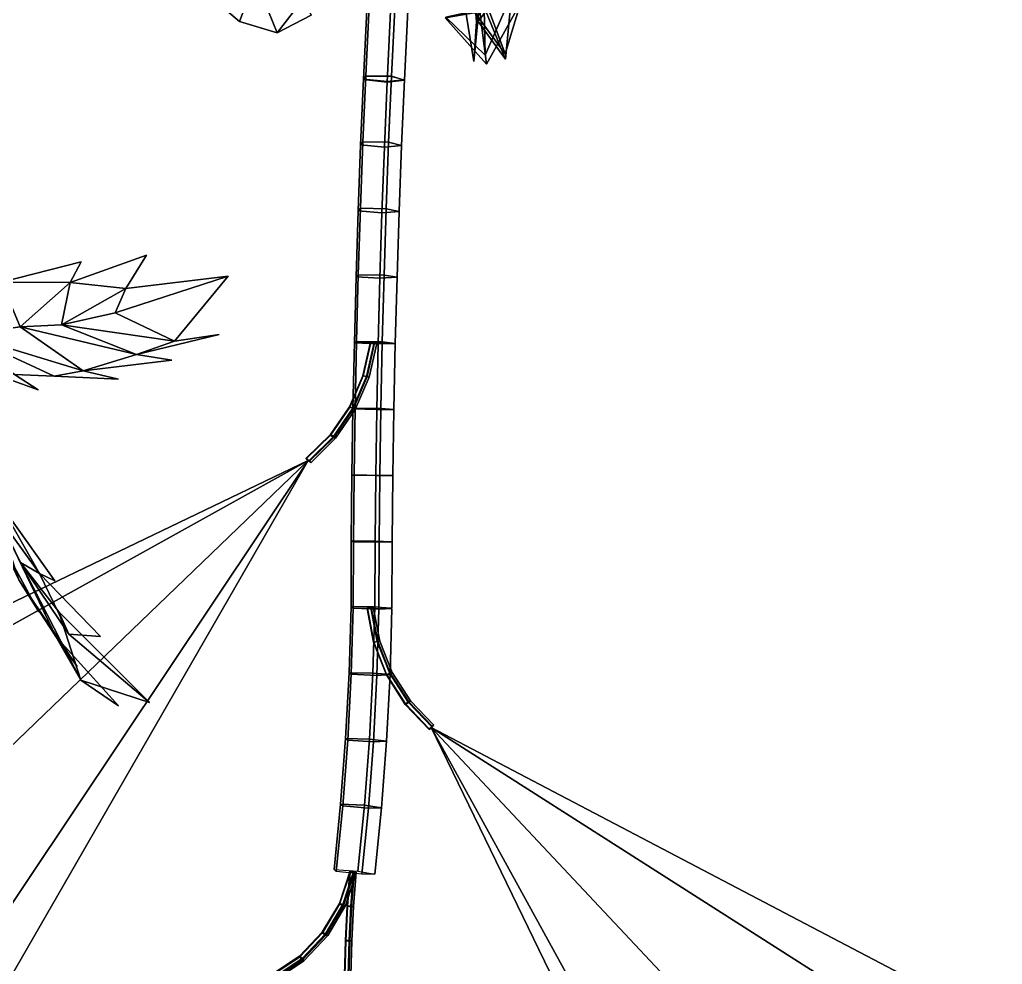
# Model space of a CAD drawing. Header units: metres. Extents: x -317 to 277, y -489 to 236.
# Drawn here: x -135.4 to -31.7, y -232.1 to -132.3 of the extents above; entities that cross this region are included whole.
import ezdxf

# ---------------------------------------------------------------- set-up
doc = ezdxf.new("R2010")
doc.units = ezdxf.units.M

msp = doc.modelspace()

# ---------------------------------------------------------------- linework, layer by layer
at = {"layer": 'Newplan_1Bud', "color": 3}
for points in [[(-87.3849, -125.7244, 746.2817), (-87.7, -126.8636, 743.0103), (-87.1989, -132.5203, 743.9166)], [(-87.3849, -125.7244, 746.2817), (-87.1989, -132.5203, 743.9166), (-87.7, -126.8636, 743.0103)], [(-87.3849, -125.7244, 746.2817), (-87.1989, -132.5203, 743.9166), (-86.9546, -131.3336, 747.9688)], [(-87.3849, -125.7244, 746.2817), (-86.9546, -131.3336, 747.9688), (-87.1989, -132.5203, 743.9166)], [(-87.00727, -132.5288, 743.7769), (-88.3242, -126.964, 743.0131), (-86.2156, -131.4252, 747.2219)], [(-87.00727, -132.5288, 743.7769), (-86.2156, -131.4252, 747.2219), (-88.3242, -126.964, 743.0131)], [(-88.4467, -130.6367, 751.2855), (-86.9546, -131.3336, 747.9688), (-87.4638, -136.7484, 749.1637)], [(-88.4467, -130.6367, 751.2855), (-87.4638, -136.7484, 749.1637), (-86.9546, -131.3336, 747.9688)], [(-88.1236, -130.5751, 751.318), (-84.1796, -135.9267, 750.1853), (-85.9212, -131.2235, 747.766)], [(-88.1236, -130.5751, 751.318), (-85.9212, -131.2235, 747.766), (-84.1796, -135.9267, 750.1853)], [(-83.6808, -130.0807, 750.5198), (-86.3849, -131.166, 748.2345), (-86.2793, -136.077, 750.8572)], [(-83.6808, -130.0807, 750.5198), (-86.2793, -136.077, 750.8572), (-86.3849, -131.166, 748.2345)], [(-83.5343, -130.1391, 750.2293), (-84.1169, -136.509, 748.0927), (-86.2156, -131.4252, 747.2219)], [(-83.5343, -130.1391, 750.2293), (-86.2156, -131.4252, 747.2219), (-84.1169, -136.509, 748.0927)], [(-90.4908, -132.141, 747.142), (-86.8506, -131.4929, 747.3466), (-86.135, -137.0139, 747.465)], [(-90.4908, -132.141, 747.142), (-86.135, -137.0139, 747.465), (-86.8506, -131.4929, 747.3466)], [(-90.4226, -132.0689, 747.3577), (-86.2793, -136.077, 750.8572), (-86.3849, -131.166, 748.2345)], [(-90.4226, -132.0689, 747.3577), (-86.3849, -131.166, 748.2345), (-86.2793, -136.077, 750.8572)], [(-87.1989, -132.5203, 743.9166), (-87.4638, -136.7484, 749.1637), (-86.9546, -131.3336, 747.9688)], [(-87.1989, -132.5203, 743.9166), (-86.9546, -131.3336, 747.9688), (-87.4638, -136.7484, 749.1637)], [(-87.00727, -132.5288, 743.7769), (-86.2156, -131.4252, 747.2219), (-84.1169, -136.509, 748.0927)], [(-87.00727, -132.5288, 743.7769), (-84.1169, -136.509, 748.0927), (-86.2156, -131.4252, 747.2219)], [(-82.9661, -131.3345, 745.6812), (-86.135, -137.0139, 747.465), (-86.8506, -131.4929, 747.3466)], [(-82.9661, -131.3345, 745.6812), (-86.8506, -131.4929, 747.3466), (-86.135, -137.0139, 747.465)], [(-82.7777, -131.2677, 745.8092), (-85.9212, -131.2235, 747.766), (-84.1796, -135.9267, 750.1853)], [(-82.7777, -131.2677, 745.8092), (-84.1796, -135.9267, 750.1853), (-85.9212, -131.2235, 747.766)]]:
    msp.add_3dface(points, dxfattribs=at)
at = {"layer": 'Newplan_Intrnd', "color": 3}
for points in [[(-131.3417, -126.3627, 703.2803), (-141.3332, -132.8628, 723.2444), (-141.5966, -131.097, 723.6876), (-131.6051, -124.5969, 703.7234)], [(-134.0368, -125.5909, 702.4208), (-143.947, -132.0338, 722.2057), (-142.7924, -133.4207, 722.3323), (-132.8512, -126.956, 702.4791)], [(-132.8512, -126.956, 702.4791), (-142.7924, -133.4207, 722.3323), (-141.3332, -132.8628, 723.2444), (-131.3417, -126.3627, 703.2803)]]:
    msp.add_3dface(points, dxfattribs=at)
at = {"layer": 'Newplan_Leaf', "color": 3}
for points in [[(-130.0847, -160.0782, 808.1791), (-122.0488, -157.2059, 815.6802), (-124.2072, -160.709, 813.2161)], [(-130.0847, -160.0782, 808.1791), (-124.2072, -160.709, 813.2161), (-122.0488, -157.2059, 815.6802)], [(-137.3569, -160.0403, 801.7717), (-128.928, -157.9099, 811.2154), (-130.0847, -160.0782, 808.1791)], [(-137.3569, -160.0403, 801.7717), (-130.0847, -160.0782, 808.1791), (-128.928, -157.9099, 811.2154)], [(-124.2072, -160.709, 813.2161), (-113.4025, -159.3954, 816.0251), (-125.3473, -163.2689, 806.1778)], [(-124.2072, -160.709, 813.2161), (-125.3473, -163.2689, 806.1778), (-113.4025, -159.3954, 816.0251)], [(-125.3473, -163.2689, 806.1778), (-113.4025, -159.3954, 816.0251), (-119.0832, -166.2799, 809.192)], [(-125.3473, -163.2689, 806.1778), (-119.0832, -166.2799, 809.192), (-113.4025, -159.3954, 816.0251)], [(-137.3569, -160.0403, 801.7717), (-135.3623, -164.7669, 795.499), (-141.2104, -165.6042, 789.2116)], [(-137.3569, -160.0403, 801.7717), (-141.2104, -165.6042, 789.2116), (-135.3623, -164.7669, 795.499)], [(-137.3569, -160.0403, 801.7717), (-130.0847, -160.0782, 808.1791), (-135.3623, -164.7669, 795.499)], [(-137.3569, -160.0403, 801.7717), (-135.3623, -164.7669, 795.499), (-130.0847, -160.0782, 808.1791)], [(-130.0847, -160.0782, 808.1791), (-131.0015, -164.5416, 800.74), (-135.3623, -164.7669, 795.499)], [(-130.0847, -160.0782, 808.1791), (-135.3623, -164.7669, 795.499), (-131.0015, -164.5416, 800.74)], [(-130.0847, -160.0782, 808.1791), (-124.2072, -160.709, 813.2161), (-131.0015, -164.5416, 800.74)], [(-130.0847, -160.0782, 808.1791), (-131.0015, -164.5416, 800.74), (-124.2072, -160.709, 813.2161)], [(-124.2072, -160.709, 813.2161), (-125.3473, -163.2689, 806.1778), (-131.0015, -164.5416, 800.74)], [(-124.2072, -160.709, 813.2161), (-131.0015, -164.5416, 800.74), (-125.3473, -163.2689, 806.1778)], [(-131.0015, -164.5416, 800.74), (-125.3473, -163.2689, 806.1778), (-119.0832, -166.2799, 809.192)], [(-131.0015, -164.5416, 800.74), (-119.0832, -166.2799, 809.192), (-125.3473, -163.2689, 806.1778)], [(-141.2104, -165.6042, 789.2116), (-135.3623, -164.7669, 795.499), (-128.7393, -169.4096, 795.0039)], [(-141.2104, -165.6042, 789.2116), (-128.7393, -169.4096, 795.0039), (-135.3623, -164.7669, 795.499)], [(-135.3623, -164.7669, 795.499), (-131.0015, -164.5416, 800.74), (-123.0974, -167.675, 802.6918)], [(-135.3623, -164.7669, 795.499), (-123.0974, -167.675, 802.6918), (-131.0015, -164.5416, 800.74)], [(-135.3623, -164.7669, 795.499), (-123.0974, -167.675, 802.6918), (-128.7393, -169.4096, 795.0039)], [(-135.3623, -164.7669, 795.499), (-128.7393, -169.4096, 795.0039), (-123.0974, -167.675, 802.6918)], [(-131.0015, -164.5416, 800.74), (-119.0832, -166.2799, 809.192), (-123.0974, -167.675, 802.6918)], [(-131.0015, -164.5416, 800.74), (-123.0974, -167.675, 802.6918), (-119.0832, -166.2799, 809.192)], [(-141.2104, -165.6042, 789.2116), (-128.7393, -169.4096, 795.0039), (-131.8057, -169.98, 790.2289)], [(-141.2104, -165.6042, 789.2116), (-131.8057, -169.98, 790.2289), (-128.7393, -169.4096, 795.0039)], [(-141.2104, -165.6042, 789.2116), (-131.8057, -169.98, 790.2289), (-135.9688, -169.7922, 788.8181)], [(-141.2104, -165.6042, 789.2116), (-135.9688, -169.7922, 788.8181), (-131.8057, -169.98, 790.2289)], [(-119.0832, -166.2799, 809.192), (-114.3628, -165.5624, 809.644), (-123.0974, -167.675, 802.6918)], [(-119.0832, -166.2799, 809.192), (-123.0974, -167.675, 802.6918), (-114.3628, -165.5624, 809.644)], [(-135.9688, -169.7922, 788.8181), (-133.4805, -171.4205, 788.8454), (-148.4704, -166.0282, 780.5542)], [(-135.9688, -169.7922, 788.8181), (-148.4704, -166.0282, 780.5542), (-133.4805, -171.4205, 788.8454)], [(-123.0974, -167.675, 802.6918), (-119.3787, -168.2921, 803.716), (-128.7393, -169.4096, 795.0039)], [(-123.0974, -167.675, 802.6918), (-128.7393, -169.4096, 795.0039), (-119.3787, -168.2921, 803.716)], [(-128.7393, -169.4096, 795.0039), (-125.0019, -170.3014, 796.0172), (-131.8057, -169.98, 790.2289)], [(-128.7393, -169.4096, 795.0039), (-131.8057, -169.98, 790.2289), (-125.0019, -170.3014, 796.0172)], [(-170.8842, -215.5022, 525.3574), (-182.1744, -216.0038, 515.5396), (-104.9581, -178.8646, 544.368)], [(-170.8842, -215.5022, 525.3574), (-104.9581, -178.8646, 544.368), (-182.1744, -216.0038, 515.5396)], [(-104.9581, -178.8646, 544.368), (-145.8917, -218.2444, 547.9946), (-170.8842, -215.5022, 525.3574)], [(-104.9581, -178.8646, 544.368), (-170.8842, -215.5022, 525.3574), (-145.8917, -218.2444, 547.9946)], [(-144.636, -238.1873, 575.2946), (-145.8917, -218.2444, 547.9946), (-104.9581, -178.8646, 544.368)], [(-144.636, -238.1873, 575.2946), (-104.9581, -178.8646, 544.368), (-145.8917, -218.2444, 547.9946)], [(-104.9581, -178.8646, 544.368), (-144.9189, -248.2019, 586.4183), (-144.636, -238.1873, 575.2946)], [(-104.9581, -178.8646, 544.368), (-144.636, -238.1873, 575.2946), (-144.9189, -248.2019, 586.4183)], [(-137.6288, -183.3073, 802.3083), (-133.3443, -190.824, 806.6769), (-137.7989, -184.6539, 794.3195)], [(-137.6288, -183.3073, 802.3083), (-137.7989, -184.6539, 794.3195), (-133.3443, -190.824, 806.6769)], [(-137.6288, -183.3073, 802.3083), (-131.7153, -191.5751, 810.1469), (-133.3443, -190.824, 806.6769)], [(-137.6288, -183.3073, 802.3083), (-133.3443, -190.824, 806.6769), (-131.7153, -191.5751, 810.1469)], [(-133.3443, -190.824, 806.6769), (-135.3486, -189.6475, 798.2685), (-137.7989, -184.6539, 794.3195)], [(-133.3443, -190.824, 806.6769), (-137.7989, -184.6539, 794.3195), (-135.3486, -189.6475, 798.2685)], [(-137.7989, -184.6539, 794.3195), (-131.6228, -197.4645, 797.212), (-135.5057, -191.4972, 790.6349)], [(-137.7989, -184.6539, 794.3195), (-135.5057, -191.4972, 790.6349), (-131.6228, -197.4645, 797.212)], [(-137.7989, -184.6539, 794.3195), (-135.3486, -189.6475, 798.2685), (-131.6228, -197.4645, 797.212)], [(-137.7989, -184.6539, 794.3195), (-131.6228, -197.4645, 797.212), (-135.3486, -189.6475, 798.2685)], [(-135.5057, -191.4972, 790.6349), (-133.3984, -194.863, 790.4922), (-137.2708, -187.7451, 786.719)], [(-135.5057, -191.4972, 790.6349), (-137.2708, -187.7451, 786.719), (-133.3984, -194.863, 790.4922)], [(-133.3443, -190.824, 806.6769), (-130.2237, -197.2124, 809.8016), (-135.3486, -189.6475, 798.2685)], [(-133.3443, -190.824, 806.6769), (-135.3486, -189.6475, 798.2685), (-130.2237, -197.2124, 809.8016)], [(-130.2237, -197.2124, 809.8016), (-131.3039, -194.8801, 802.6753), (-135.3486, -189.6475, 798.2685)], [(-130.2237, -197.2124, 809.8016), (-135.3486, -189.6475, 798.2685), (-131.3039, -194.8801, 802.6753)], [(-135.3486, -189.6475, 798.2685), (-128.9613, -202.0821, 802.8607), (-131.6228, -197.4645, 797.212)], [(-135.3486, -189.6475, 798.2685), (-131.6228, -197.4645, 797.212), (-128.9613, -202.0821, 802.8607)], [(-135.3486, -189.6475, 798.2685), (-131.3039, -194.8801, 802.6753), (-128.9613, -202.0821, 802.8607)], [(-135.3486, -189.6475, 798.2685), (-128.9613, -202.0821, 802.8607), (-131.3039, -194.8801, 802.6753)], [(-133.3443, -190.824, 806.6769), (-126.8967, -197.4857, 813.2452), (-130.2237, -197.2124, 809.8016)], [(-133.3443, -190.824, 806.6769), (-130.2237, -197.2124, 809.8016), (-126.8967, -197.4857, 813.2452)], [(-131.6228, -197.4645, 797.212), (-129.3627, -200.6505, 797.2115), (-135.5057, -191.4972, 790.6349)], [(-131.6228, -197.4645, 797.212), (-135.5057, -191.4972, 790.6349), (-129.3627, -200.6505, 797.2115)], [(-130.2237, -197.2124, 809.8016), (-121.7109, -204.4336, 811.1226), (-131.3039, -194.8801, 802.6753)], [(-130.2237, -197.2124, 809.8016), (-131.3039, -194.8801, 802.6753), (-121.7109, -204.4336, 811.1226)], [(-131.3039, -194.8801, 802.6753), (-121.7109, -204.4336, 811.1226), (-128.9613, -202.0821, 802.8607)], [(-131.3039, -194.8801, 802.6753), (-128.9613, -202.0821, 802.8607), (-121.7109, -204.4336, 811.1226)], [(-128.9613, -202.0821, 802.8607), (-125.0031, -204.7902, 802.8337), (-131.6228, -197.4645, 797.212)], [(-128.9613, -202.0821, 802.8607), (-131.6228, -197.4645, 797.212), (-125.0031, -204.7902, 802.8337)], [(-91.9673, -207.0729, 545.8768), (-31.6725, -238.724, 605.3369), (-39.6972, -240.4544, 592.8181)], [(-91.9673, -207.0729, 545.8768), (-39.6972, -240.4544, 592.8181), (-31.6725, -238.724, 605.3369)], [(-39.6972, -240.4544, 592.8181), (-54.8759, -246.6087, 563.2155), (-91.9673, -207.0729, 545.8768)], [(-39.6972, -240.4544, 592.8181), (-91.9673, -207.0729, 545.8768), (-54.8759, -246.6087, 563.2155)], [(-54.5245, -275.2459, 545.205), (-52.7177, -288.1055, 537.7569), (-91.9673, -207.0729, 545.8768)], [(-54.5245, -275.2459, 545.205), (-91.9673, -207.0729, 545.8768), (-52.7177, -288.1055, 537.7569)], [(-91.9673, -207.0729, 545.8768), (-54.8759, -246.6087, 563.2155), (-54.5245, -275.2459, 545.205)], [(-91.9673, -207.0729, 545.8768), (-54.5245, -275.2459, 545.205), (-54.8759, -246.6087, 563.2155)]]:
    msp.add_3dface(points, dxfattribs=at)
at = {"layer": 'Newplan_Mrstm', "color": 3}
for points in [[(-115.8776, -129.394, 664.5654), (-112.2228, -132.5155, 665.9834), (-110.5354, -128.0339, 663.1212)], [(-115.8776, -129.394, 664.5654), (-110.5354, -128.0339, 663.1212), (-112.2228, -132.5155, 665.9834)], [(-112.2228, -132.5155, 665.9834), (-108.2396, -133.7256, 666.5735), (-110.5354, -128.0339, 663.1212)], [(-112.2228, -132.5155, 665.9834), (-110.5354, -128.0339, 663.1212), (-108.2396, -133.7256, 666.5735)], [(-110.5354, -128.0339, 663.1212), (-108.2396, -133.7256, 666.5735), (-105.4573, -130.0976, 662.6475)], [(-110.5354, -128.0339, 663.1212), (-105.4573, -130.0976, 662.6475), (-108.2396, -133.7256, 666.5735)], [(-105.4573, -130.0976, 662.6475), (-108.2396, -133.7256, 666.5735), (-104.6388, -131.8568, 665.5702)], [(-105.4573, -130.0976, 662.6475), (-104.6388, -131.8568, 665.5702), (-108.2396, -133.7256, 666.5735)]]:
    msp.add_3dface(points, dxfattribs=at)
at = {"layer": 'Newplan_Petiole', "color": 3}
for points in [[(-97.7377, -114.6852, 540.75), (-98.8907, -138.2433, 544.2946), (-99.1319, -138.6299, 541.597), (-98.03255, -115.7447, 538.245)], [(-95.02499, -114.7254, 541.3654), (-96.1779, -138.2835, 544.91), (-98.8907, -138.2433, 544.2946), (-97.7377, -114.6852, 540.75)], [(-93.7084, -115.8088, 539.2259), (-94.8077, -138.6939, 542.5779), (-96.1779, -138.2835, 544.91), (-95.02499, -114.7254, 541.3654)], [(-98.03255, -115.7447, 538.245), (-99.1319, -138.6299, 541.597), (-96.6229, -138.9068, 540.5421), (-95.5565, -116.4351, 537.3084)], [(-95.5565, -116.4351, 537.3084), (-96.6229, -138.9068, 540.5421), (-94.8077, -138.6939, 542.5779), (-93.7084, -115.8088, 539.2259)], [(-98.8928, -138.2889, 544.3008), (-99.1898, -145.2353, 545.1566), (-99.4281, -145.5585, 542.4504), (-99.1311, -138.6121, 541.5946)], [(-99.1311, -138.6121, 541.5946), (-99.4281, -145.5585, 542.4504), (-96.9173, -145.7965, 541.3903), (-96.6203, -138.85, 540.5345)], [(-96.18, -138.3291, 544.9161), (-96.477, -145.2755, 545.7719), (-99.1898, -145.2353, 545.1566), (-98.8928, -138.2889, 544.3008)], [(-96.6203, -138.85, 540.5345), (-96.9173, -145.7965, 541.3903), (-95.1039, -145.6226, 543.4313), (-94.8069, -138.6761, 542.5755)], [(-94.8069, -138.6761, 542.5755), (-95.1039, -145.6226, 543.4313), (-96.477, -145.2755, 545.7719), (-96.18, -138.3291, 544.9161)], [(-99.1898, -145.2353, 545.1566), (-99.4512, -152.2475, 545.8508), (-99.6869, -152.5071, 543.1376), (-99.4281, -145.5585, 542.4504)], [(-96.477, -145.2755, 545.7719), (-96.7384, -152.2876, 546.4661), (-99.4512, -152.2475, 545.8508), (-99.1898, -145.2353, 545.1566)], [(-99.4281, -145.5585, 542.4504), (-99.6869, -152.5071, 543.1376), (-97.1745, -152.706, 542.0731), (-96.9173, -145.7965, 541.3903)], [(-96.9173, -145.7965, 541.3903), (-97.1745, -152.706, 542.0731), (-95.3627, -152.5711, 544.1185), (-95.1039, -145.6226, 543.4313)], [(-95.1039, -145.6226, 543.4313), (-95.3627, -152.5711, 544.1185), (-96.7384, -152.2876, 546.4661), (-96.477, -145.2755, 545.7719)], [(-99.4512, -152.2475, 545.8508), (-99.6746, -159.2755, 546.3769), (-99.9081, -159.4714, 543.6581), (-99.6869, -152.5071, 543.1376)], [(-99.6869, -152.5071, 543.1376), (-99.9081, -159.4714, 543.6581), (-97.3944, -159.6312, 542.5903), (-97.1745, -152.706, 542.0731)], [(-96.7384, -152.2876, 546.4661), (-96.9618, -159.3157, 546.9922), (-99.6746, -159.2755, 546.3769), (-99.4512, -152.2475, 545.8508)], [(-95.3627, -152.5711, 544.1185), (-95.584, -159.5355, 544.639), (-96.9618, -159.3157, 546.9922), (-96.7384, -152.2876, 546.4661)], [(-97.1745, -152.706, 542.0731), (-97.3944, -159.6312, 542.5903), (-95.584, -159.5355, 544.639), (-95.3627, -152.5711, 544.1185)], [(-99.6746, -159.2755, 546.3769), (-99.86, -166.3153, 546.7346), (-100.0917, -166.4473, 544.0118), (-99.9081, -159.4714, 543.6581)], [(-99.9081, -159.4714, 543.6581), (-100.0917, -166.4473, 544.0118), (-97.5769, -166.5678, 542.9415), (-97.3944, -159.6312, 542.5903)], [(-96.9618, -159.3157, 546.9922), (-97.1472, -166.3555, 547.35), (-99.86, -166.3153, 546.7346), (-99.6746, -159.2755, 546.3769)], [(-97.3944, -159.6312, 542.5903), (-97.5769, -166.5678, 542.9415), (-95.7675, -166.5114, 544.9927), (-95.584, -159.5355, 544.639)], [(-95.584, -159.5355, 544.639), (-95.7675, -166.5114, 544.9927), (-97.1472, -166.3555, 547.35), (-96.9618, -159.3157, 546.9922)], [(-99.8611, -166.3613, 546.7364), (-100.0074, -173.3625, 546.9236), (-100.2375, -173.4306, 544.1984), (-100.0913, -166.4294, 544.0111)], [(-100.0913, -166.4294, 544.0111), (-100.2375, -173.4306, 544.1984), (-97.7217, -173.5118, 543.1265), (-97.5755, -166.5106, 542.9393)], [(-97.1483, -166.4015, 547.3517), (-97.2945, -173.4027, 547.539), (-100.0074, -173.3625, 546.9236), (-99.8611, -166.3613, 546.7364)], [(-98.3616, -166.3774, 545.4514), (-99.1485, -169.9341, 545.4751), (-99.1816, -169.9297, 545.0496), (-98.3947, -166.373, 545.0259)], [(-98.3947, -166.373, 545.0259), (-99.1816, -169.9297, 545.0496), (-98.7975, -170.0157, 544.8846), (-98.0107, -166.459, 544.8608)], [(-97.9488, -166.4681, 545.5498), (-98.7357, -170.0248, 545.5735), (-99.1485, -169.9341, 545.4751), (-98.3616, -166.3774, 545.4514)], [(-98.0107, -166.459, 544.8608), (-98.7975, -170.0157, 544.8846), (-98.5235, -170.0742, 545.2065), (-97.7366, -166.5175, 545.1828)], [(-97.7366, -166.5175, 545.1828), (-98.5235, -170.0742, 545.2065), (-98.7357, -170.0248, 545.5735), (-97.9488, -166.4681, 545.5498)], [(-97.5755, -166.5106, 542.9393), (-97.7217, -173.5118, 543.1265), (-95.9133, -173.4946, 545.1793), (-95.7671, -166.4934, 544.992)], [(-95.7671, -166.4934, 544.992), (-95.9133, -173.4946, 545.1793), (-97.2945, -173.4027, 547.539), (-97.1483, -166.4015, 547.3517)], [(-99.1485, -169.9341, 545.4751), (-100.5833, -173.2335, 545.3379), (-100.6085, -173.205, 544.9128), (-99.1816, -169.9297, 545.0496)], [(-99.1816, -169.9297, 545.0496), (-100.6085, -173.205, 544.9128), (-100.2454, -173.3556, 544.7467), (-98.7975, -170.0157, 544.8846)], [(-98.7357, -170.0248, 545.5735), (-100.1966, -173.4052, 545.435), (-100.5833, -173.2335, 545.3379), (-99.1485, -169.9341, 545.4751)], [(-98.7975, -170.0157, 544.8846), (-100.2454, -173.3556, 544.7467), (-99.9922, -173.4786, 545.0676), (-98.5235, -170.0742, 545.2065)], [(-98.5235, -170.0742, 545.2065), (-99.9922, -173.4786, 545.0676), (-100.1966, -173.4052, 545.435), (-98.7357, -170.0248, 545.5735)], [(-100.5833, -173.2335, 545.3379), (-102.6158, -176.1911, 545.0462), (-102.6289, -176.1405, 544.6226), (-100.6085, -173.205, 544.9128)], [(-100.6085, -173.205, 544.9128), (-102.6289, -176.1405, 544.6226), (-102.2984, -176.3503, 544.4525), (-100.2454, -173.3556, 544.7467)], [(-100.1966, -173.4052, 545.435), (-102.2702, -176.437, 545.1382), (-102.6158, -176.1911, 545.0462), (-100.5833, -173.2335, 545.3379)], [(-100.2454, -173.3556, 544.7467), (-102.2984, -176.3503, 544.4525), (-102.0781, -176.5325, 544.7693), (-99.9922, -173.4786, 545.0676)], [(-99.9922, -173.4786, 545.0676), (-102.0781, -176.5325, 544.7693), (-102.2702, -176.437, 545.1382), (-100.1966, -173.4052, 545.435)], [(-100.0074, -173.3625, 546.9236), (-100.1164, -180.4129, 546.944), (-100.3454, -180.417, 544.2178), (-100.2375, -173.4306, 544.1984)], [(-100.2375, -173.4306, 544.1984), (-100.3454, -180.417, 544.2178), (-97.8289, -180.4589, 543.1453), (-97.7217, -173.5118, 543.1265)], [(-97.2945, -173.4027, 547.539), (-97.4036, -180.4531, 547.5593), (-100.1164, -180.4129, 546.944), (-100.0074, -173.3625, 546.9236)], [(-97.7217, -173.5118, 543.1265), (-97.8289, -180.4589, 543.1453), (-96.02123, -180.481, 545.1987), (-95.9133, -173.4946, 545.1793)], [(-95.9133, -173.4946, 545.1793), (-96.02123, -180.481, 545.1987), (-97.4036, -180.4531, 547.5593), (-97.2945, -173.4027, 547.539)], [(-102.6158, -176.1911, 545.0462), (-105.1681, -178.6931, 544.6112), (-105.165, -178.6232, 544.1902), (-102.6289, -176.1405, 544.6226)], [(-102.2702, -176.437, 545.1382), (-104.8769, -179.0039, 544.6946), (-105.1681, -178.6931, 544.6112), (-102.6158, -176.1911, 545.0462)], [(-102.6289, -176.1405, 544.6226), (-105.165, -178.6232, 544.1902), (-104.8779, -178.8848, 544.0132), (-102.2984, -176.3503, 544.4525)], [(-102.2984, -176.3503, 544.4525), (-104.8779, -178.8848, 544.0132), (-104.7008, -179.1187, 544.3232), (-102.0781, -176.5325, 544.7693)], [(-102.0781, -176.5325, 544.7693), (-104.7008, -179.1187, 544.3232), (-104.8769, -179.0039, 544.6946), (-102.2702, -176.437, 545.1382)], [(-100.1164, -180.4129, 546.944), (-100.1872, -187.4622, 546.7955), (-100.4153, -187.4023, 544.0699), (-100.3454, -180.417, 544.2178)], [(-100.3454, -180.417, 544.2178), (-100.4153, -187.4023, 544.0699), (-97.8983, -187.4049, 542.9978), (-97.8289, -180.4589, 543.1453)], [(-97.4036, -180.4531, 547.5593), (-97.4743, -187.5024, 547.4109), (-100.1872, -187.4622, 546.7955), (-100.1164, -180.4129, 546.944)], [(-97.8289, -180.4589, 543.1453), (-97.8983, -187.4049, 542.9978), (-96.09116, -187.4664, 545.0508), (-96.02123, -180.481, 545.1987)], [(-96.02123, -180.481, 545.1987), (-96.09116, -187.4664, 545.0508), (-97.4743, -187.5024, 547.4109), (-97.4036, -180.4531, 547.5593)], [(-100.1872, -187.4622, 546.7955), (-100.2196, -194.5063, 546.4784), (-100.4472, -194.3824, 543.7549), (-100.4153, -187.4023, 544.0699)], [(-100.4153, -187.4023, 544.0699), (-100.4472, -194.3824, 543.7549), (-97.9299, -194.3457, 542.6841), (-97.8983, -187.4049, 542.9978)], [(-97.4743, -187.5024, 547.4109), (-97.5067, -194.5465, 547.0938), (-100.2196, -194.5063, 546.4784), (-100.1872, -187.4622, 546.7955)], [(-97.8983, -187.4049, 542.9978), (-97.9299, -194.3457, 542.6841), (-96.1231, -194.4465, 544.7358), (-96.09116, -187.4664, 545.0508)], [(-96.09116, -187.4664, 545.0508), (-96.1231, -194.4465, 544.7358), (-97.5067, -194.5465, 547.0938), (-97.4743, -187.5024, 547.4109)], [(-100.219, -194.4722, 546.48), (-100.4187, -201.4657, 546.1265), (-100.646, -201.3216, 543.404), (-100.4463, -194.3281, 543.7575)], [(-100.4463, -194.3281, 543.7575), (-100.646, -201.3216, 543.404), (-98.1296, -201.3392, 542.3306), (-97.9299, -194.3457, 542.6841)], [(-97.5073, -194.5806, 547.0921), (-97.707, -201.5741, 546.7386), (-100.4187, -201.4657, 546.1265), (-100.219, -194.4722, 546.48)], [(-98.7532, -194.5035, 544.7695), (-98.07665, -198.0829, 544.7657), (-97.6901, -198.0097, 544.6003), (-98.3667, -194.4303, 544.6041)], [(-98.72, -194.4977, 545.195), (-98.04343, -198.0771, 545.1912), (-98.07665, -198.0829, 544.7657), (-98.7532, -194.5035, 544.7695)], [(-98.3046, -194.4193, 545.293), (-97.6279, -197.9986, 545.2892), (-98.04343, -198.0771, 545.1912), (-98.72, -194.4977, 545.195)], [(-98.3667, -194.4303, 544.6041), (-97.6901, -198.0097, 544.6003), (-97.4144, -197.9579, 544.9219), (-98.09106, -194.3785, 544.9257)], [(-98.09106, -194.3785, 544.9257), (-97.4144, -197.9579, 544.9219), (-97.6279, -197.9986, 545.2892), (-98.3046, -194.4193, 545.293)], [(-97.9299, -194.3457, 542.6841), (-98.1296, -201.3392, 542.3306), (-96.3237, -201.4943, 544.3797), (-96.124, -194.5008, 544.7332)], [(-96.124, -194.5008, 544.7332), (-96.3237, -201.4943, 544.3797), (-97.707, -201.5741, 546.7386), (-97.5073, -194.5806, 547.0921)], [(-98.07665, -198.0829, 544.7657), (-96.7138, -201.5302, 544.9239), (-96.3461, -201.3918, 544.757), (-97.6901, -198.0097, 544.6003)], [(-98.04343, -198.0771, 545.1912), (-96.6876, -201.5001, 545.3488), (-96.7138, -201.5302, 544.9239), (-98.07665, -198.0829, 544.7657)], [(-97.6279, -197.9986, 545.2892), (-96.2958, -201.34, 545.445), (-96.6876, -201.5001, 545.3488), (-98.04343, -198.0771, 545.1912)], [(-97.6901, -198.0097, 544.6003), (-96.3461, -201.3918, 544.757), (-96.08937, -201.275, 545.0772), (-97.4144, -197.9579, 544.9219)], [(-97.4144, -197.9579, 544.9219), (-96.08937, -201.275, 545.0772), (-96.2958, -201.34, 545.445), (-97.6279, -197.9986, 545.2892)], [(-96.3461, -201.3918, 544.757), (-94.3865, -204.4468, 545.0682), (-94.1606, -204.2698, 545.384), (-96.08937, -201.275, 545.0772)], [(-96.08937, -201.275, 545.0772), (-94.1606, -204.2698, 545.384), (-94.3556, -204.3572, 545.7535), (-96.2958, -201.34, 545.445)], [(-100.4187, -201.4657, 546.1265), (-100.7845, -208.4163, 545.7371), (-101.011, -208.2519, 543.0157), (-100.646, -201.3216, 543.404)], [(-100.646, -201.3216, 543.404), (-101.011, -208.2519, 543.0157), (-98.4969, -208.3238, 541.9394), (-98.1296, -201.3392, 542.3306)], [(-97.707, -201.5741, 546.7386), (-98.07561, -208.5928, 546.3456), (-100.7845, -208.4163, 545.7371), (-100.4187, -201.4657, 546.1265)], [(-98.1296, -201.3392, 542.3306), (-98.4969, -208.3238, 541.9394), (-96.6931, -208.5333, 543.9855), (-96.3237, -201.4943, 544.3797)], [(-96.3237, -201.4943, 544.3797), (-96.6931, -208.5333, 543.9855), (-98.07561, -208.5928, 546.3456), (-97.707, -201.5741, 546.7386)], [(-96.7138, -201.5302, 544.9239), (-94.7233, -204.6454, 545.2395), (-94.3865, -204.4468, 545.0682), (-96.3461, -201.3918, 544.757)], [(-96.6876, -201.5001, 545.3488), (-94.7086, -204.5929, 545.6628), (-94.7233, -204.6454, 545.2395), (-96.7138, -201.5302, 544.9239)], [(-96.2958, -201.34, 545.445), (-94.3556, -204.3572, 545.7535), (-94.7086, -204.5929, 545.6628), (-96.6876, -201.5001, 545.3488)], [(-94.3556, -204.3572, 545.7535), (-91.8818, -206.9344, 546.2027), (-92.1825, -207.2365, 546.121), (-94.7086, -204.5929, 545.6628)], [(-94.3865, -204.4468, 545.0682), (-91.8866, -207.0572, 545.522), (-91.7023, -206.8272, 545.8306), (-94.1606, -204.2698, 545.384)], [(-94.1606, -204.2698, 545.384), (-91.7023, -206.8272, 545.8306), (-91.8818, -206.9344, 546.2027), (-94.3556, -204.3572, 545.7535)], [(-94.7233, -204.6454, 545.2395), (-92.1816, -207.3088, 545.7004), (-91.8866, -207.0572, 545.522), (-94.3865, -204.4468, 545.0682)], [(-94.7086, -204.5929, 545.6628), (-92.1825, -207.2365, 546.121), (-92.1816, -207.3088, 545.7004), (-94.7233, -204.6454, 545.2395)], [(-100.7845, -208.4163, 545.7371), (-101.3168, -215.3539, 545.3103), (-101.542, -215.1694, 542.5901), (-101.011, -208.2519, 543.0157)], [(-101.011, -208.2519, 543.0157), (-101.542, -215.1694, 542.5901), (-99.03139, -215.2955, 541.5106), (-98.4969, -208.3238, 541.9394)], [(-98.07561, -208.5928, 546.3456), (-98.6123, -215.5984, 545.9148), (-101.3168, -215.3539, 545.3103), (-100.7845, -208.4163, 545.7371)], [(-98.4969, -208.3238, 541.9394), (-99.03139, -215.2955, 541.5106), (-97.2311, -215.5591, 543.5536), (-96.6931, -208.5333, 543.9855)], [(-96.6931, -208.5333, 543.9855), (-97.2311, -215.5591, 543.5536), (-98.6123, -215.5984, 545.9148), (-98.07561, -208.5928, 546.3456)], [(-101.3168, -215.3539, 545.3103), (-102.0153, -222.2744, 544.8466), (-102.2387, -222.0697, 542.1276), (-101.542, -215.1694, 542.5901)], [(-101.542, -215.1694, 542.5901), (-102.2387, -222.0697, 542.1276), (-99.7328, -222.2499, 541.0447), (-99.03139, -215.2955, 541.5106)], [(-98.6123, -215.5984, 545.9148), (-99.3167, -222.5868, 545.4467), (-102.0153, -222.2744, 544.8466), (-101.3168, -215.3539, 545.3103)], [(-99.03139, -215.2955, 541.5106), (-99.7328, -222.2499, 541.0447), (-97.9373, -222.5677, 543.0842), (-97.2311, -215.5591, 543.5536)], [(-97.2311, -215.5591, 543.5536), (-97.9373, -222.5677, 543.0842), (-99.3167, -222.5868, 545.4467), (-98.6123, -215.5984, 545.9148)], [(-100.5158, -222.2917, 543.562), (-101.6459, -225.7306, 543.1534), (-101.6749, -225.671, 542.7318), (-100.5448, -222.2321, 543.1404)], [(-100.5448, -222.2321, 543.1404), (-101.6749, -225.671, 542.7318), (-101.2997, -225.7734, 542.556), (-100.1696, -222.3345, 542.9646)], [(-100.1146, -222.4337, 543.647), (-101.2447, -225.8725, 543.2385), (-101.6459, -225.7306, 543.1534), (-100.5158, -222.2917, 543.562)], [(-100.1696, -222.3345, 542.9646), (-101.2997, -225.7734, 542.556), (-101.0353, -225.8972, 542.8673), (-99.9052, -222.4584, 543.2759)], [(-99.9052, -222.4584, 543.2759), (-101.0353, -225.8972, 542.8673), (-101.2447, -225.8725, 543.2385), (-100.1146, -222.4337, 543.647)], [(-100.5262, -222.3436, 543.5574), (-100.8041, -225.9689, 543.3344), (-100.8392, -225.9401, 542.91), (-100.5613, -222.3148, 543.133)], [(-100.5613, -222.3148, 543.133), (-100.8392, -225.9401, 542.91), (-100.4476, -225.9598, 542.7416), (-100.1696, -222.3345, 542.9646)], [(-100.1042, -222.3818, 543.6517), (-100.3822, -226.0071, 543.4287), (-100.8041, -225.9689, 543.3344), (-100.5262, -222.3436, 543.5574)], [(-100.1696, -222.3345, 542.9646), (-100.4476, -225.9598, 542.7416), (-100.1667, -226.0009, 543.0604), (-99.8887, -222.3756, 543.2833)], [(-99.8887, -222.3756, 543.2833), (-100.1667, -226.0009, 543.0604), (-100.3822, -226.0071, 543.4287), (-100.1042, -222.3818, 543.6517)], [(-101.6459, -225.7306, 543.1534), (-103.4668, -228.7817, 542.6048), (-103.4841, -228.6964, 542.187), (-101.6749, -225.671, 542.7318)], [(-101.6749, -225.671, 542.7318), (-103.4841, -228.6964, 542.187), (-103.1402, -228.8676, 542.001), (-101.2997, -225.7734, 542.556)], [(-101.2447, -225.8725, 543.2385), (-103.1048, -229.01, 542.6771), (-103.4668, -228.7817, 542.6048), (-101.6459, -225.7306, 543.1534)], [(-101.2997, -225.7734, 542.556), (-103.1402, -228.8676, 542.001), (-102.9071, -229.0603, 542.3022), (-101.0353, -225.8972, 542.8673)], [(-101.0353, -225.8972, 542.8673), (-102.9071, -229.0603, 542.3022), (-103.1048, -229.01, 542.6771), (-101.2447, -225.8725, 543.2385)], [(-100.8041, -225.9689, 543.3344), (-100.9954, -229.6063, 543.1306), (-101.0307, -229.5807, 542.7061), (-100.8392, -225.9401, 542.91)], [(-100.8392, -225.9401, 542.91), (-101.0307, -229.5807, 542.7061), (-100.6385, -229.5919, 542.5382), (-100.4476, -225.9598, 542.7416)], [(-100.3822, -226.0071, 543.4287), (-100.5728, -229.6339, 543.2256), (-100.9954, -229.6063, 543.1306), (-100.8041, -225.9689, 543.3344)], [(-100.4476, -225.9598, 542.7416), (-100.6385, -229.5919, 542.5382), (-100.3571, -229.6246, 542.8574), (-100.1667, -226.0009, 543.0604)], [(-100.1667, -226.0009, 543.0604), (-100.3571, -229.6246, 542.8574), (-100.5728, -229.6339, 543.2256), (-100.3822, -226.0071, 543.4287)], [(-103.4668, -228.7817, 542.6048), (-105.8998, -231.3434, 541.9384), (-105.9002, -231.2358, 541.5254), (-103.4841, -228.6964, 542.187)], [(-103.4841, -228.6964, 542.187), (-105.9002, -231.2358, 541.5254), (-105.6016, -231.4669, 541.3265), (-103.1402, -228.8676, 542.001)], [(-103.1048, -229.01, 542.6771), (-105.5946, -231.6469, 541.9944), (-105.8998, -231.3434, 541.9384), (-103.4668, -228.7817, 542.6048)], [(-103.1402, -228.8676, 542.001), (-105.6016, -231.4669, 541.3265), (-105.4138, -231.7195, 541.6147), (-102.9071, -229.0603, 542.3022)], [(-102.9071, -229.0603, 542.3022), (-105.4138, -231.7195, 541.6147), (-105.5946, -231.6469, 541.9944), (-103.1048, -229.01, 542.6771)], [(-100.9954, -229.6063, 543.1306), (-101.0994, -233.2483, 542.9465), (-101.1349, -233.2258, 542.5218), (-101.0307, -229.5807, 542.7061)], [(-101.0307, -229.5807, 542.7061), (-101.1349, -233.2258, 542.5218), (-100.7424, -233.2285, 542.3544), (-100.6385, -229.5919, 542.5382)], [(-100.5728, -229.6339, 543.2256), (-100.6764, -233.2652, 543.042), (-101.0994, -233.2483, 542.9465), (-100.9954, -229.6063, 543.1306)], [(-100.6385, -229.5919, 542.5382), (-100.7424, -233.2285, 542.3544), (-100.4606, -233.2528, 542.674), (-100.3571, -229.6246, 542.8574)], [(-100.3571, -229.6246, 542.8574), (-100.4606, -233.2528, 542.674), (-100.6764, -233.2652, 543.042), (-100.5728, -229.6339, 543.2256)], [(-105.8998, -231.3434, 541.9384), (-108.8267, -233.2911, 541.1867), (-108.8059, -233.1656, 540.7794), (-105.9002, -231.2358, 541.5254)], [(-105.5946, -231.6469, 541.9944), (-108.5933, -233.6551, 541.2238), (-108.8267, -233.2911, 541.1867), (-105.8998, -231.3434, 541.9384)], [(-105.9002, -231.2358, 541.5254), (-108.8059, -233.1656, 540.7794), (-108.5644, -233.4449, 540.5654), (-105.6016, -231.4669, 541.3265)], [(-105.4138, -231.7195, 541.6147), (-108.4337, -233.7457, 540.8384), (-108.5933, -233.6551, 541.2238), (-105.5946, -231.6469, 541.9944)], [(-105.6016, -231.4669, 541.3265), (-108.5644, -233.4449, 540.5654), (-108.4337, -233.7457, 540.8384), (-105.4138, -231.7195, 541.6147)]]:
    msp.add_3dface(points, dxfattribs=at)

doc.saveas('drawing.dxf')
